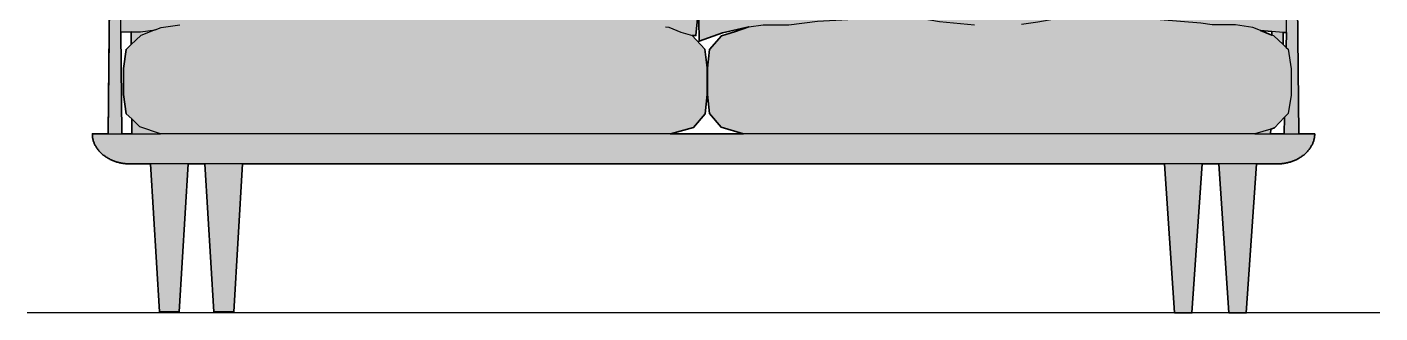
# Model space of a CAD drawing. Header units: millimetres. Extents: x 0 to 3777, y -1085 to 762.
# Drawn here: x 0 to 1799, y 0 to 381 of the extents above; entities that cross this region are included whole.
import ezdxf

# ---------------------------------------------------------------- set-up
doc = ezdxf.new("R2010")
doc.units = ezdxf.units.MM
doc.layers.add('Blocks', color=7, linetype='Continuous')
doc.layers.add('Blocks$Fill', color=7, linetype='Continuous', true_color=0xffffff)
for name, color, linetype, lineweight, true_color in [('Blocks$Inner', 7, 'Continuous', 25, 0x007f00), ('Blocks$Outline', 7, 'Continuous', 35, 0xff3f3f), ('Groud', 7, 'Continuous', 25, 0x243775)]:
    doc.layers.add(name, color=color, linetype=linetype, lineweight=lineweight, true_color=true_color)

# ---------------------------------------------------------------- blocks, each defined once
blk = doc.blocks.new('Fly SC2 Sofa Front')
at = {"layer": 'Blocks$Fill'}
h = blk.add_hatch(color=256, dxfattribs=at)
h.paths.add_polyline_path([(214.3, 198.6), (202.4, 1.4), (176.1, 1.4), (164.3, 198.6), (134.5, 198.6), (133.4, 198.7), (132.3, 198.7), (131.1, 198.8), (130, 198.9), (128.8, 199.1), (127.7, 199.2), (126.5, 199.4), (125.3, 199.6), (124.2, 199.9), (123, 200.1), (121.8, 200.4), (120.7, 200.7), (119.5, 201), (118.4, 201.4), (117.2, 201.8), (116.1, 202.2), (114.9, 202.6), (113.8, 203), (112.7, 203.5), (111.6, 204), (110.5, 204.5), (109.4, 205.1), (108.3, 205.7), (107.3, 206.3), (106.3, 206.9), (105.3, 207.5), (104.3, 208.2), (103.3, 208.9), (102.3, 209.6), (101.4, 210.3), (100.5, 211), (99.6, 211.8), (98.8, 212.6), (97.9, 213.4), (97.1, 214.2), (96.4, 215), (95.6, 215.8), (94.9, 216.7), (94.2, 217.6), (93.6, 218.4), (92.9, 219.3), (92.4, 220.2), (91.8, 221.1), (91.3, 222), (90.7, 222.9), (90.3, 223.9), (89.8, 224.8), (89.4, 225.7), (89, 226.6), (88.7, 227.6), (88.4, 228.5), (88.1, 229.4), (87.8, 230.4), (87.6, 231.3), (87.4, 232.2), (87.2, 233.2), (87.1, 234.1), (87, 235), (86.9, 235.9), (86.8, 236.8), (86.8, 237.7), (86.8, 238.6), (107.8, 238.5), (110.9, 540.1), (110.8, 540.1), (110.1, 540.5), (109.4, 541), (108.8, 541.4), (108.2, 542), (107.7, 542.5), (107.2, 543.1), (106.7, 543.7), (106.2, 544.4), (105.8, 545.1), (105.5, 545.8), (105.2, 546.5), (104.9, 547.2), (104.7, 548), (104.5, 548.7), (104.4, 549.5), (104.3, 550.3), (104.3, 551.1), (104.3, 571.1), (104.3, 571.4), (104.3, 571.4), (104.3, 571.4), (104.3, 571.6), (104.3, 571.6), (104.3, 571.6), (104.3, 571.7), (104.3, 571.8), (104.3, 571.8), (104.2, 571.9), (104.2, 572), (104.2, 572), (104.2, 572.1), (104.2, 572.1), (104.2, 572.2), (104.2, 572.2), (104.2, 572.3), (104.2, 572.3), (104.2, 572.4), (104.2, 573.3), (104.3, 574.2), (104.3, 574.9), (104.3, 575.7), (104.4, 577.3), (104.5, 578.4), (104.7, 579.4), (104.8, 580.3), (105.1, 582.2), (105.4, 583.9), (106, 586.5), (106.5, 588.6), (107.1, 590.6), (107.7, 592.7), (108.6, 595), (109.4, 597.2), (110.5, 599.7), (111.4, 601.9), (112.4, 603.8), (113.7, 606.2), (115.1, 608.7), (116.5, 611), (118, 613.3), (119.6, 615.6), (121.4, 617.9), (123.5, 620.5), (124.9, 622.2), (125.2, 622.5), (123, 653), (115.8, 669.6), (116.2, 692.1), (156.6, 690.4), (174.6, 686), (173.8, 689.8), (164, 712.5), (164.8, 739.9), (194.7, 740.1), (224.6, 738.3), (287.7, 720.5), (343.7, 731.5), (424.9, 740.5), (473.2, 736), (500.1, 733), (526.2, 736.4), (581.2, 735.5), (601.2, 732), (624.2, 723.1), (646.6, 732), (670.1, 732.7), (707.6, 733.2), (765.6, 739.9), (819.8, 751.8), (880.6, 755), (881.2, 725.4), (870.1, 703.6), (868.9, 683.6), (908.8, 683.6), (906.7, 695), (896, 719.3), (896.4, 746.4), (927.2, 746.1), (956.6, 744.9), (1019.5, 727.2), (1074.6, 738.2), (1156.9, 746.8), (1205.9, 742.9), (1231.8, 739.6), (1257.6, 742.9), (1313.7, 742.2), (1332.3, 738.8), (1356.4, 729.9), (1378.5, 738.8), (1439.6, 740.1), (1497.3, 747.3), (1551.3, 758.7), (1612.2, 761.8), (1613.2, 734.7), (1601.9, 712), (1598.4, 666.9), (1638.8, 680.3), (1657.9, 680.7), (1678.3, 680), (1679.1, 660), (1672.1, 641.1), (1669, 627.2), (1671.6, 624.5), (1673.7, 622.2), (1675.5, 620), (1677.7, 617.2), (1679.6, 614.7), (1681, 612.6), (1682.7, 610), (1684, 607.8), (1685.4, 605.3), (1686.5, 603.1), (1687.4, 601.2), (1688.3, 599.3), (1689.2, 597.2), (1690, 595.2), (1690.5, 593.8), (1691, 592.1), (1691.6, 590.2), (1692.2, 588.1), (1692.8, 585.8), (1693.2, 583.6), (1693.5, 581.9), (1693.8, 580.1), (1694, 578.9), (1694.1, 577.6), (1694.2, 576.1), (1694.3, 574.5), (1694.3, 573.7), (1694.3, 572.7), (1694.3, 572.3), (1694.3, 572.2), (1694.3, 572.2), (1694.3, 572.1), (1694.3, 572.1), (1694.3, 572), (1694.3, 572), (1694.3, 571.9), (1694.3, 571.9), (1694.3, 571.8), (1694.3, 571.7), (1694.3, 571.7), (1694.3, 571.6), (1694.3, 571.5), (1694.3, 571.5), (1694.3, 571.5), (1694.3, 571.4), (1694.3, 571.3), (1694.3, 571.1), (1694.3, 551.1), (1694.3, 550.3), (1694.2, 549.5), (1694.1, 548.7), (1693.9, 548), (1693.7, 547.2), (1693.4, 546.5), (1693.1, 545.8), (1692.7, 545.1), (1692.3, 544.4), (1691.9, 543.7), (1691.4, 543.1), (1690.9, 542.5), (1690.3, 542), (1689.8, 541.4), (1689.1, 541), (1688.5, 540.5), (1687.8, 540.1), (1687.7, 540.1), (1690.8, 238.5), (1711.8, 238.6), (1711.8, 236.8), (1711.7, 235.9), (1711.6, 235), (1711.5, 234.1), (1711.4, 233.2), (1711.2, 232.2), (1711, 231.3), (1710.8, 230.4), (1710.5, 229.4), (1710.2, 228.5), (1709.9, 227.6), (1709.5, 226.6), (1709.2, 225.7), (1708.7, 224.8), (1708.3, 223.9), (1707.8, 222.9), (1707.3, 222), (1706.8, 221.1), (1706.2, 220.2), (1705.6, 219.3), (1705, 218.4), (1704.4, 217.6), (1703.7, 216.7), (1702.9, 215.8), (1702.2, 215), (1701.4, 214.2), (1700.6, 213.4), (1699.8, 212.6), (1699, 211.8), (1698.1, 211), (1697.2, 210.3), (1696.2, 209.6), (1695.3, 208.9), (1694.3, 208.2), (1693.3, 207.5), (1692.3, 206.9), (1691.3, 206.3), (1690.2, 205.7), (1689.2, 205.1), (1688.1, 204.5), (1687, 204), (1685.9, 203.5), (1684.8, 203), (1683.7, 202.6), (1682.5, 202.2), (1681.4, 201.8), (1680.2, 201.4), (1679.1, 201), (1677.9, 200.7), (1676.7, 200.4), (1675.6, 200.1), (1674.4, 199.9), (1673.2, 199.6), (1672.1, 199.4), (1670.9, 199.2), (1669.8, 199.1), (1668.6, 198.9), (1667.5, 198.8), (1666.3, 198.7), (1665.2, 198.7), (1664, 198.6), (1662.9, 198.6), (1634.3, 198.6), (1620.8, 0), (1609.3, 0), (1597.7, 0), (1584.3, 198.6), (1562.1, 198.6), (1548.7, 0), (1537.1, 0), (1525.6, 0), (1512.1, 198.6), (286.5, 198.6), (274.7, 1.4), (248.3, 1.4), (236.4, 198.6)], flags=0)
h.paths.add_polyline_path([(138.4, 357.6), (138.3, 374.5), (124.6, 374), (125.8, 238.5), (139.2, 238.4), (139.1, 258.6), (131.6, 265.3), (128, 291.1), (128, 325.4), (131.7, 351)], flags=0)
h.paths.add_polyline_path([(124.1, 541), (123.8, 457.5), (137.6, 525.8), (133, 550), (132.5, 551.8), (130, 547.2), (128.2, 544.8), (125.9, 542.5), (125.3, 542), (124.8, 541.4)], flags=0)
h.paths.add_polyline_path([(856.7, 576.1), (855.2, 571.4), (848.4, 540.2), (855.7, 508.3)], flags=0)
h.paths.add_polyline_path([(959.6, 380.9), (924.7, 372.9), (893.4, 362.2), (893, 391.3), (895.8, 411.5), (913.9, 450.2), (920.1, 550.9), (919.3, 596.7), (923.7, 611.4), (914.3, 628.8), (916.1, 638.4), (868.3, 638.2), (869.6, 450.4), (881.6, 411.4), (891.5, 392.3), (889.1, 369.4), (884.3, 369.5), (901, 351.3), (904.1, 326.6), (904.2, 290.9), (901.3, 265.3), (886.1, 247.2), (855.3, 238.5), (952.6, 238.7), (922.6, 247.3), (907.4, 265.5), (904.7, 290.8), (904.8, 326.1), (907.2, 351.1), (923.4, 369.2), (940.6, 374.3)], flags=0)
h.paths.add_polyline_path([(1671.5, 260.6), (1658.2, 246.6), (1653.4, 244.9), (1653.3, 238.4), (1671.3, 238.5)], flags=0)
h.paths.add_polyline_path([(1674.2, 373.4), (1670, 373.7), (1670, 357.4), (1673.9, 353.7)], flags=0)
h.paths.add_polyline_path([(1654.8, 375), (1639.8, 376.2), (1654.8, 370.1)], flags=0)
h.paths.add_polyline_path([(1675.9, 540.1), (1675.8, 540.1), (1675.1, 540.5), (1674.4, 541), (1673.8, 541.4), (1673.2, 542), (1672.7, 542.5), (1672.2, 543.1), (1671.7, 543.7), (1671.2, 544.4), (1670.8, 545.1), (1670.5, 545.8), (1670.2, 546.5), (1669.9, 547.2), (1669.7, 548), (1669.5, 548.7), (1669.4, 549.5), (1669.3, 550.3), (1669.3, 551.1), (1669.3, 552.1), (1669.2, 552.1), (1669.2, 552.2), (1669.2, 552.2), (1669.2, 552.3), (1669.2, 552.4), (1669.2, 552.6), (1669.2, 552.8), (1669.1, 553.3), (1669.1, 553.6), (1669, 553.6), (1669, 554), (1668.8, 554.8), (1668.7, 555.7), (1668.4, 556.8), (1668.2, 557.5), (1668, 558.3), (1667.7, 559.3), (1667.2, 560.9), (1667.1, 561.1), (1668.9, 443.9), (1674.8, 426.4)], flags=0)
at = {"layer": 'Blocks$Inner'}
for p, q in [((107.8, 238.5, 0), (110.9, 540.1, 0)), ((1674.2, 373.4), (1675.9, 540.1, 0)), ((1690.8, 238.5, 0), (1687.7, 540.1, 0)), ((1639.8, 376.2), (1654.8, 370.1)), ((1670, 373.7), (1654.8, 375))]:
    blk.add_line(p, q, dxfattribs=at)
for points in [[(848.7, 381.1), (853.1, 380.5), (869.1, 374.2), (884.5, 369.5)], [(869.6, 450.5), (881.6, 411.4), (891.5, 392.3), (889.1, 369.4), (884.3, 369.5), (901, 351.3), (904.1, 326.6), (904.2, 290.9), (901.3, 265.3), (886.1, 247.2), (855.3, 238.5), (177.2, 238.5), (149.9, 247.7), (139.1, 258.6)], [(138.3, 374.5), (150.7, 374.5), (170.4, 377), (178.5, 380.4), (202.9, 383.9)], [(1673.9, 353.7), (1674.2, 373.4), (1670, 373.7), (1670, 357.4), (1657.6, 369), (1654.8, 370.1), (1654.8, 375), (1639.8, 376.2), (1629.7, 380.3), (1606.5, 383.7), (1575.5, 383.8), (1560.3, 386.2), (1506.3, 390.4), (1474.2, 394.9), (1456.5, 402.2), (1447.4, 399.8), (1439.6, 395.6), (1403, 394.9), (1388.5, 394.5), (1373.4, 393.1), (1359, 390), (1343.9, 387.3), (1322, 384.4)], [(170.4, 377), (151.2, 369.7), (138.4, 357.6)]]:
    blk.add_lwpolyline(points, dxfattribs=at)
at = {"layer": 'Blocks$Inner', "extrusion": (5.14974e-05, -0.020922, 0.999781)}
blk.add_lwpolyline([(855.9, 236.3), (899.9, 236.3), (953.2, 236.3)], dxfattribs=at)
at = {"layer": 'Blocks$Inner', "extrusion": (0, -8.49209e-08, 1)}
blk.add_lwpolyline([(236.4, 198.6), (248.3, 1.4), (274.7, 1.4), (286.5, 198.6)], dxfattribs=at)
at = {"layer": 'Blocks$Inner'}
for points in [[(124.6, 374, 0), (123.8, 457.5, 0)], [(1653.4, 244.9, 0), (1632.3, 238.4, 0), (952.6, 238.7, 0), (922.6, 247.3, 0), (907.4, 265.5, 0), (904.7, 290.8, 0), (904.8, 326.1, 0), (907.2, 351.1, 0), (923.4, 369.2, 0), (940.6, 374.3, 0), (959.6, 380.9, 0)], [(916.1, 638.4, 0), (914.3, 628.8, 0), (923.7, 611.4, 0), (919.3, 596.7, 0), (920.1, 550.9, 0), (913.9, 450.2, 0), (895.8, 411.5, 0), (893, 391.3, 0), (893.4, 362.2, 0), (924.7, 372.9, 0), (959.6, 380.9, 0), (978.7, 383.9, 0), (1012.9, 383.9, 0), (1050.8, 388.5, 0), (1091.1, 391, 0), (1115.4, 394.1, 0), (1130.1, 399.7, 0), (1132.5, 398.8, 0), (1141.2, 394.1, 0), (1189.8, 392.1, 0), (1213.1, 388.2, 0), (1259.4, 383.9, 0)], [(125.8, 238.5, 0), (124.6, 374, 0), (138.3, 374.5, 0), (138.4, 357.6, 0), (131.7, 351, 0), (128, 325.4, 0), (128, 291.1, 0), (131.6, 265.3, 0), (139.1, 258.6, 0), (139.2, 238.4, 0), (177.2, 238.5, 0)], [(1670, 357.4, 0), (1673.9, 353.7, 0), (1676.6, 351.2, 0), (1680.5, 325.3, 0), (1680.7, 289.9, 0), (1676.7, 265.5, 0), (1671.5, 260.6, 0), (1671.3, 238.5, 0)], [(1671.5, 260.6, 0), (1658.2, 246.6, 0), (1653.4, 244.9, 0), (1653.3, 238.4, 0)], [(1632.3, 238.4, 0), (1711.8, 238.6, 0), (1711.8, 237.7, 0), (1711.8, 236.8, 0), (1711.7, 235.9, 0), (1711.6, 235, 0), (1711.5, 234.1, 0), (1711.4, 233.2, 0), (1711.2, 232.2, 0), (1711, 231.3, 0), (1710.8, 230.4, 0), (1710.5, 229.4, 0), (1710.2, 228.5, 0), (1709.9, 227.6, 0), (1709.5, 226.6, 0), (1709.2, 225.7, 0), (1708.7, 224.8, 0), (1708.3, 223.9, 0), (1707.8, 222.9, 0), (1707.3, 222, 0), (1706.8, 221.1, 0), (1706.2, 220.2, 0), (1705.6, 219.3, 0), (1705, 218.4, 0), (1704.4, 217.6, 0), (1703.7, 216.7, 0), (1702.9, 215.8, 0), (1702.2, 215, 0), (1701.4, 214.2, 0), (1700.6, 213.4, 0), (1699.8, 212.6, 0), (1699, 211.8, 0), (1698.1, 211, 0), (1697.2, 210.3, 0), (1696.2, 209.6, 0), (1695.3, 208.9, 0), (1694.3, 208.2, 0), (1693.3, 207.5, 0), (1692.3, 206.9, 0), (1691.3, 206.3, 0), (1690.2, 205.7, 0), (1689.2, 205.1, 0), (1688.1, 204.5, 0), (1687, 204, 0), (1685.9, 203.5, 0), (1684.8, 203, 0), (1683.7, 202.6, 0), (1682.5, 202.2, 0), (1681.4, 201.8, 0), (1680.2, 201.4, 0), (1679.1, 201, 0), (1677.9, 200.7, 0), (1676.7, 200.4, 0), (1675.6, 200.1, 0), (1674.4, 199.9, 0), (1673.2, 199.6, 0), (1672.1, 199.4, 0), (1670.9, 199.2, 0), (1669.8, 199.1, 0), (1668.6, 198.9, 0), (1667.5, 198.8, 0), (1666.3, 198.7, 0), (1665.2, 198.7, 0), (1664, 198.6, 0), (1662.9, 198.6, 0), (1661.8, 198.6, 0), (899.3, 198.6, 0), (136.8, 198.6, 0), (135.7, 198.6, 0), (134.5, 198.6, 0), (133.4, 198.7, 0), (132.3, 198.7, 0), (131.1, 198.8, 0), (130, 198.9, 0), (128.8, 199.1, 0), (127.7, 199.2, 0), (126.5, 199.4, 0), (125.3, 199.6, 0), (124.2, 199.9, 0), (123, 200.1, 0), (121.8, 200.4, 0), (120.7, 200.7, 0), (119.5, 201, 0), (118.4, 201.4, 0), (117.2, 201.8, 0), (116.1, 202.2, 0), (114.9, 202.6, 0), (113.8, 203, 0), (112.7, 203.5, 0), (111.6, 204, 0), (110.5, 204.5, 0), (109.4, 205.1, 0), (108.3, 205.7, 0), (107.3, 206.3, 0), (106.3, 206.9, 0), (105.3, 207.5, 0), (104.3, 208.2, 0), (103.3, 208.9, 0), (102.3, 209.6, 0), (101.4, 210.3, 0), (100.5, 211, 0), (99.6, 211.8, 0), (98.8, 212.6, 0), (97.9, 213.4, 0), (97.1, 214.2, 0), (96.4, 215, 0), (95.6, 215.8, 0), (94.9, 216.7, 0), (94.2, 217.6, 0), (93.6, 218.4, 0), (92.9, 219.3, 0), (92.4, 220.2, 0), (91.8, 221.1, 0), (91.3, 222, 0), (90.7, 222.9, 0), (90.3, 223.9, 0), (89.8, 224.8, 0), (89.4, 225.7, 0), (89, 226.6, 0), (88.7, 227.6, 0), (88.4, 228.5, 0), (88.1, 229.4, 0), (87.8, 230.4, 0), (87.6, 231.3, 0), (87.4, 232.2, 0), (87.2, 233.2, 0), (87.1, 234.1, 0), (87, 235, 0), (86.9, 235.9, 0), (86.8, 236.8, 0), (86.8, 237.7, 0), (86.8, 238.6, 0), (139.2, 238.4, 0)], [(164.3, 198.6, 0), (176.1, 1.4, 0), (202.4, 1.4, 0), (214.3, 198.6, 0)], [(1512.1, 198.6, 0), (1525.6, 0, 0), (1537.1, 0, 0), (1548.7, 0, 0), (1562.1, 198.6, 0)], [(1584.3, 198.6, 0), (1597.7, 0, 0), (1609.3, 0, 0), (1620.8, 0, 0), (1634.3, 198.6, 0)]]:
    blk.add_polyline3d(points, dxfattribs=at)
at = {"layer": 'Blocks$Outline'}
for points in [[(959.6, 380.9), (924.7, 372.9), (893.4, 362.2), (893, 391.3), (895.8, 411.5), (913.9, 450.2), (920.1, 550.9), (919.3, 596.7), (923.7, 611.4), (914.3, 628.8), (916.1, 638.4)], [(107.8, 238.5), (110.9, 540.1)], [(1687.7, 540.1), (1690.8, 238.5)], [(869.6, 450.4), (881.6, 411.4), (891.5, 392.3), (889.1, 369.4), (884.3, 369.5), (901, 351.3), (904.1, 326.6), (904.2, 290.9), (901.3, 265.3), (886.1, 247.2), (855.3, 238.5)], [(952.6, 238.7), (922.6, 247.3), (907.4, 265.5), (904.7, 290.8), (904.8, 326.1), (907.2, 351.1), (923.4, 369.2), (940.6, 374.3), (959.6, 380.9)], [(138.3, 374.5), (124.6, 374)], [(124.6, 374), (125.8, 238.5)], [(138.4, 357.6), (138.3, 374.5)], [(1654.8, 375), (1639.8, 376.2)], [(1639.8, 376.2), (1654.8, 370.1)], [(1654.8, 370.1), (1654.8, 375)], [(1674.2, 373.4), (1670, 373.7)], [(1670, 373.7), (1670, 357.4)], [(1673.9, 353.7), (1674.2, 373.4)], [(139.1, 258.6), (131.6, 265.3), (128, 291.1), (128, 325.4), (131.7, 351), (138.4, 357.6)], [(1670, 357.4), (1673.9, 353.7)], [(139.2, 238.4), (139.1, 258.6)], [(1671.5, 260.6), (1658.2, 246.6), (1653.4, 244.9)], [(1671.3, 238.5), (1671.5, 260.6)], [(164.3, 198.6), (136.8, 198.6), (135.7, 198.6), (134.5, 198.6), (133.4, 198.7), (132.3, 198.7), (131.1, 198.8), (130, 198.9), (128.8, 199.1), (127.7, 199.2), (126.5, 199.4), (125.3, 199.6), (124.2, 199.9), (123, 200.1), (121.8, 200.4), (120.7, 200.7), (119.5, 201), (118.4, 201.4), (117.2, 201.8), (116.1, 202.2), (114.9, 202.6), (113.8, 203), (112.7, 203.5), (111.6, 204), (110.5, 204.5), (109.4, 205.1), (108.3, 205.7), (107.3, 206.3), (106.3, 206.9), (105.3, 207.5), (104.3, 208.2), (103.3, 208.9), (102.3, 209.6), (101.4, 210.3), (100.5, 211), (99.6, 211.8), (98.8, 212.6), (97.9, 213.4), (97.1, 214.2), (96.4, 215), (95.6, 215.8), (94.9, 216.7), (94.2, 217.6), (93.6, 218.4), (92.9, 219.3), (92.4, 220.2), (91.8, 221.1), (91.3, 222), (90.7, 222.9), (90.3, 223.9), (89.8, 224.8), (89.4, 225.7), (89, 226.6), (88.7, 227.6), (88.4, 228.5), (88.1, 229.4), (87.8, 230.4), (87.6, 231.3), (87.4, 232.2), (87.2, 233.2), (87.1, 234.1), (87, 235), (86.9, 235.9), (86.8, 236.8), (86.8, 237.7), (86.8, 238.6), (107.8, 238.5)], [(125.8, 238.5), (139.2, 238.4)], [(855.3, 238.5), (899.3, 238.6), (952.6, 238.7)], [(1711.8, 238.6), (1711.8, 237.7), (1711.8, 236.8), (1711.7, 235.9), (1711.6, 235), (1711.5, 234.1), (1711.4, 233.2), (1711.2, 232.2), (1711, 231.3), (1710.8, 230.4), (1710.5, 229.4), (1710.2, 228.5), (1709.9, 227.6), (1709.5, 226.6), (1709.2, 225.7), (1708.7, 224.8), (1708.3, 223.9), (1707.8, 222.9), (1707.3, 222), (1706.8, 221.1), (1706.2, 220.2), (1705.6, 219.3), (1705, 218.4), (1704.4, 217.6), (1703.7, 216.7), (1702.9, 215.8), (1702.2, 215), (1701.4, 214.2), (1700.6, 213.4), (1699.8, 212.6), (1699, 211.8), (1698.1, 211), (1697.2, 210.3), (1696.2, 209.6), (1695.3, 208.9), (1694.3, 208.2), (1693.3, 207.5), (1692.3, 206.9), (1691.3, 206.3), (1690.2, 205.7), (1689.2, 205.1), (1688.1, 204.5), (1687, 204), (1685.9, 203.5), (1684.8, 203), (1683.7, 202.6), (1682.5, 202.2), (1681.4, 201.8), (1680.2, 201.4), (1679.1, 201), (1677.9, 200.7), (1676.7, 200.4), (1675.6, 200.1), (1674.4, 199.9), (1673.2, 199.6), (1672.1, 199.4), (1670.9, 199.2), (1669.8, 199.1), (1668.6, 198.9), (1667.5, 198.8), (1666.3, 198.7), (1665.2, 198.7), (1664, 198.6), (1662.9, 198.6), (1661.8, 198.6), (1634.3, 198.6)], [(1653.4, 244.9), (1653.3, 238.4)], [(1653.3, 238.4), (1671.3, 238.5)], [(1690.8, 238.5), (1711.8, 238.6)], [(214.3, 198.6), (202.4, 1.4), (176.1, 1.4), (164.3, 198.6)], [(236.4, 198.6), (214.3, 198.6)], [(286.5, 198.6), (274.7, 1.4), (248.3, 1.4), (236.4, 198.6)], [(1512.1, 198.6), (899.3, 198.6), (286.5, 198.6)], [(1562.1, 198.6), (1548.7, 0), (1537.1, 0), (1525.6, 0), (1512.1, 198.6)], [(1584.3, 198.6), (1562.1, 198.6)], [(1634.3, 198.6), (1620.8, 0), (1609.3, 0), (1597.7, 0), (1584.3, 198.6)]]:
    blk.add_lwpolyline(points, dxfattribs=at)

msp = doc.modelspace()

# ---------------------------------------------------------------- linework, layer by layer
at = {"layer": 'Groud'}
msp.add_lwpolyline([(1798.6, 0), (0, 0)], dxfattribs=at)

# ---------------------------------------------------------------- block references
at = {"layer": 'Blocks'}
msp.add_blockref('Fly SC2 Sofa Front', (0, 0), dxfattribs=at)

doc.saveas('drawing.dxf')
